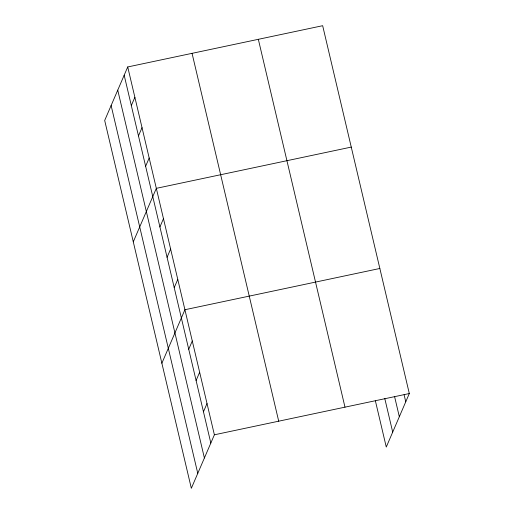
<?xml version="1.0" encoding="UTF-8"?>
<svg xmlns="http://www.w3.org/2000/svg" width="514" height="514" viewBox="0 0 514 514"><rect width="100%" height="100%" fill="white"/><g stroke="black" fill="none" stroke-linecap="round" stroke-linejoin="round"><path stroke-width="0.77" d="M127.729 66.955L104.689 120.456L191.337 488.3L214.383 434.799L127.729 66.955L322.663 25.7L409.311 393.544L386.271 447.045L375.406 400.926M131.321 105.563L134.88 97.3M138.472 135.908L142.025 127.652M145.616 166.253L149.176 157.997M133.28 241.843L156.327 188.342L351.255 147.088M159.918 226.95L163.471 218.688M167.063 257.296L170.622 249.039M174.214 287.641L177.773 279.385M161.878 363.231L184.918 309.73L379.852 268.475M188.728 349.257L192.287 341M196.091 380.521L199.65 372.264M203.46 411.791L207.013 403.529M214.383 434.799L409.311 393.544M404.1 394.765L405.758 401.8M394.54 396.41L399.327 416.732M384.78 398.504L392.702 432.113M258.336 39.315L344.984 407.159M192.056 53.34L278.71 421.184M124.176 75.211L210.824 443.055M117.745 90.143L204.392 457.987M111.12 105.524L197.768 473.368"/></g></svg>
